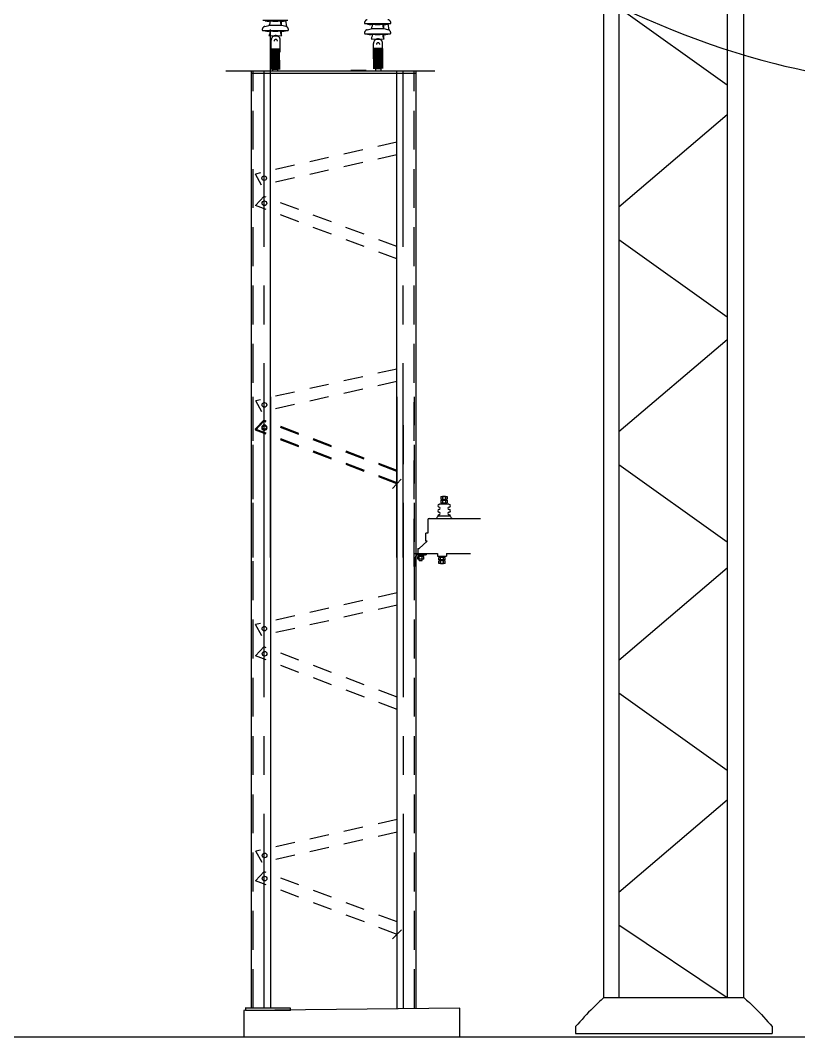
# Model space of a CAD drawing. Header units: inches. Extents: x 20.3 to 71.4, y 4.5 to 37.9.
# Drawn here: x 37.14 to 42.15, y 15.07 to 21.61 of the extents above; entities that cross this region are included whole.
import ezdxf

# ---------------------------------------------------------------- set-up
doc = ezdxf.new("R2010")
doc.units = ezdxf.units.IN
doc.header["$MEASUREMENT"] = 0
for name, pattern in [('CENTER', [2, 1.25, -0.25, 0.25, -0.25]), ('DASHED', [0.75, 0.5, -0.25]), ('HIDDEN', [0.375, 0.25, -0.125]), ('HIDDEN2', [0.1875, 0.125, -0.0625])]:
    doc.linetypes.add(name, pattern=pattern)
for name, color, linetype in [('DIM', 2, 'Continuous'), ('medidas', 3, 'Continuous'), ('referencia', 2, 'Continuous')]:
    doc.layers.add(name, color=color, linetype=linetype)

msp = doc.modelspace()

# ---------------------------------------------------------------- linework, layer by layer
at = {"color": 2, "linetype": 'DASHED'}
for p, q in [((38.70213, 21.60633), (38.86246, 21.60633)), ((38.71634, 21.60513), (38.71634, 21.60633)), ((38.71753, 21.60394), (38.84705, 21.60394)), ((38.72853, 21.60274), (38.72853, 21.60394)), ((38.8232, 21.60155), (38.73956, 21.60155)), ((38.76684, 21.60155), (38.79774, 21.60155)), ((38.83606, 21.60274), (38.83606, 21.60394)), ((38.84825, 21.60513), (38.84825, 21.60633)), ((39.36052, 21.58494), (39.52085, 21.58494)), ((39.37473, 21.58374), (39.37473, 21.58494)), ((39.50664, 21.58374), (39.50664, 21.58494)), ((38.70213, 21.5416), (38.86246, 21.5416)), ((38.71569, 21.56742), (38.74047, 21.5732)), ((38.71634, 21.54041), (38.71634, 21.5416)), ((38.71753, 21.53921), (38.84705, 21.53921)), ((38.72853, 21.53802), (38.72853, 21.53921)), ((38.8232, 21.53682), (38.73956, 21.53682)), ((38.82411, 21.5732), (38.74047, 21.5732)), ((38.76684, 21.53682), (38.79774, 21.53682)), ((38.8489, 21.56742), (38.82411, 21.5732)), ((38.83606, 21.53802), (38.83606, 21.53921)), ((38.84825, 21.54041), (38.84825, 21.5416)), ((39.36052, 21.52021), (39.52085, 21.52021)), ((39.37408, 21.54603), (39.39886, 21.55181)), ((39.37473, 21.51902), (39.37473, 21.52021)), ((39.37592, 21.58255), (39.50544, 21.58255)), ((39.37592, 21.51782), (39.50544, 21.51782)), ((39.38692, 21.58135), (39.38692, 21.58255)), ((39.38692, 21.51663), (39.38692, 21.51782)), ((39.48159, 21.58016), (39.39795, 21.58016)), ((39.4825, 21.55181), (39.39886, 21.55181)), ((39.42523, 21.58016), (39.45613, 21.58016)), ((39.50729, 21.54603), (39.4825, 21.55181)), ((39.49445, 21.58135), (39.49445, 21.58255)), ((39.49445, 21.51663), (39.49445, 21.51782)), ((39.50664, 21.51902), (39.50664, 21.52021)), ((39.48159, 21.51543), (39.39795, 21.51543)), ((39.42523, 21.51543), (39.45613, 21.51543))]:
    msp.add_line(p, q, dxfattribs=at)
at = {"color": 2}
for p, q in [((38.72972, 21.60155), (38.73956, 21.60155)), ((38.8232, 21.60155), (38.83486, 21.60155)), ((38.85703, 21.56382), (38.85058, 21.60633)), ((39.51542, 21.54243), (39.50897, 21.58494)), ((38.72972, 21.53682), (38.73956, 21.53682)), ((38.8232, 21.53682), (38.83486, 21.53682)), ((39.38811, 21.58016), (39.39795, 21.58016)), ((39.48159, 21.58016), (39.49325, 21.58016)), ((38.75605, 21.40071), (38.75605, 21.47873)), ((38.81437, 21.40071), (38.81437, 21.47873)), ((39.38811, 21.51543), (39.39795, 21.51543)), ((39.41444, 21.37932), (39.41444, 21.45734)), ((39.47276, 21.37932), (39.47276, 21.45734)), ((39.48159, 21.51543), (39.49325, 21.51543))]:
    msp.add_line(p, q, dxfattribs=at)
for points in [[(38.81958, 21.60155), (38.81958, 21.57876)], [(38.81958, 21.53682), (38.81958, 21.51403)], [(39.47797, 21.58016), (39.47797, 21.55737)], [(39.47797, 21.51543), (39.47797, 21.49264)]]:
    msp.add_lwpolyline(points, dxfattribs=at)
at = {"color": 2, "const_width": 0.06691}
for points in [[(38.78029, 21.2897), (38.7795, 21.42664)], [(39.44369, 21.29409), (39.4429, 21.43103)]]:
    msp.add_lwpolyline(points, dxfattribs=at)
at = {"color": 2, "linetype": 'DASHED'}
for centre, radius, start, end in [((38.71753, 21.60513), 0.00119, 180, 270), ((38.72972, 21.60274), 0.00119, 180, 270), ((38.83486, 21.60274), 0.00119, 270, 0), ((38.84705, 21.60513), 0.00119, 270, 0), ((39.36052, 21.58972), 0.00478, 173.282083, 270), ((39.37951, 21.58748), 0.0239, 103.130019, 173.282083), ((39.37592, 21.58374), 0.00119, 180, 270), ((39.50544, 21.58374), 0.00119, 270, 0), ((39.50186, 21.58748), 0.0239, 6.717917, 76.869981), ((39.52085, 21.58972), 0.00478, 270, 6.717917), ((38.70213, 21.54638), 0.00478, 173.282083, 270), ((38.72112, 21.54415), 0.0239, 103.130019, 173.282083), ((38.71753, 21.54041), 0.00119, 180, 270), ((38.72972, 21.53802), 0.00119, 180, 270), ((38.83486, 21.53802), 0.00119, 270, 0), ((38.84705, 21.54041), 0.00119, 270, 0), ((38.84347, 21.54415), 0.0239, 6.717917, 76.869981), ((38.86246, 21.54638), 0.00478, 270, 6.717917), ((39.36052, 21.52499), 0.00478, 173.282083, 270), ((39.37951, 21.52275), 0.0239, 103.130019, 173.282083), ((39.37592, 21.51902), 0.00119, 180, 270), ((39.38811, 21.58135), 0.00119, 180, 270), ((39.49325, 21.58135), 0.00119, 270, 0), ((39.50544, 21.51902), 0.00119, 270, 0), ((39.50186, 21.52275), 0.0239, 6.717917, 76.869981), ((39.52085, 21.52499), 0.00478, 270, 6.717917), ((38.78521, 21.47873), 0.02916, 0, 180), ((38.78521, 21.47222), 0.01068, 0, 180), ((39.38811, 21.51663), 0.00119, 180, 270), ((39.4436, 21.45734), 0.02916, 0, 180), ((39.4436, 21.45083), 0.01068, 0, 180), ((39.49325, 21.51663), 0.00119, 270, 0)]:
    msp.add_arc(centre, radius, start, end, dxfattribs=at)
at = {"color": 2}
for centre, radius, start, end in [((38.73294, 21.58398), 0.01315, 304.957695, 356.774325), ((38.72823, 21.59488), 0.0213, 326.878693, 18.251529), ((38.83636, 21.59488), 0.0213, 161.748471, 213.121307), ((38.83165, 21.58398), 0.01315, 183.225675, 235.042305), ((38.73294, 21.51925), 0.01315, 304.957695, 356.774325), ((38.72823, 21.53015), 0.0213, 326.878693, 18.251529), ((38.83636, 21.53015), 0.0213, 161.748471, 213.121307), ((38.83165, 21.51925), 0.01315, 183.225675, 235.042305), ((39.39133, 21.56258), 0.01315, 304.957695, 356.774325), ((39.38662, 21.57349), 0.0213, 326.878693, 18.251529), ((39.49475, 21.57349), 0.0213, 161.748471, 213.121307), ((39.49004, 21.56258), 0.01315, 183.225675, 235.042305), ((38.78229, 21.80303), 0.29751, 261.919335, 278.080665), ((39.39133, 21.49786), 0.01315, 304.957695, 356.774325), ((39.44068, 21.78164), 0.29751, 261.919335, 278.080665), ((39.38662, 21.50876), 0.0213, 326.878693, 18.251529), ((39.49475, 21.50876), 0.0213, 161.748471, 213.121307), ((39.49004, 21.49786), 0.01315, 183.225675, 235.042305)]:
    msp.add_arc(centre, radius, start, end, dxfattribs=at)
at = {"layer": 'DIM'}
for p, q in [((40.89782, 15.31813), (40.89782, 23.85653)), ((40.99386, 23.85653), (40.99386, 15.31813)), ((41.68978, 23.85653), (41.68978, 15.31813)), ((41.79782, 15.31813), (41.79782, 23.85653)), ((40.99386, 21.68983), (41.68978, 21.19216)), ((41.68978, 20.99775), (40.99386, 20.40375)), ((40.99386, 20.19505), (41.68978, 19.69738)), ((41.68978, 19.55127), (40.99386, 18.95727)), ((40.99386, 18.74857), (41.68978, 18.2509)), ((41.68978, 18.08129), (40.99386, 17.48729)), ((40.99386, 17.27859), (41.68978, 16.78092)), ((41.68978, 16.58827), (40.99386, 15.99427)), ((40.99386, 15.78557), (41.68978, 15.31813)), ((38.87914, 15.25035), (38.59182, 15.25035))]:
    msp.add_line(p, q, dxfattribs=at)
at = {"layer": 'DIM', "color": 2}
for p, q in [((38.75132, 18.14942), (38.75132, 21.54684)), ((38.46461, 21.28159), (39.80876, 21.28159)), ((38.62791, 18.14942), (38.62791, 21.28049)), ((38.62905, 21.265), (38.62905, 21.28145)), ((39.68905, 21.265), (38.62905, 21.265)), ((38.79689, 21.2897), (38.76369, 21.2897)), ((38.76408, 21.28925), (38.76408, 21.27893)), ((38.79689, 21.28925), (38.79689, 21.27893)), ((39.36794, 21.2828), (39.26749, 21.2828)), ((39.4603, 21.29402), (39.42709, 21.29402)), ((39.42709, 21.29312), (39.42709, 21.2828)), ((39.4603, 21.29918), (39.4603, 21.28886)), ((39.4603, 21.29659), (39.4603, 21.28113)), ((39.56451, 18.14942), (39.56451, 21.28256)), ((39.68791, 18.14942), (39.68791, 21.28445)), ((38.62905, 15.25035), (38.62905, 19.1829)), ((38.75245, 15.25035), (38.75245, 19.1829)), ((39.56564, 15.25035), (39.56564, 19.1829)), ((39.68905, 15.25035), (39.68905, 19.1829)), ((39.84859, 18.54133), (39.88808, 18.54133)), ((39.84859, 18.54133), (39.84859, 18.52488)), ((39.84859, 18.52488), (39.88808, 18.52488)), ((39.84859, 18.51882), (39.84859, 18.50237)), ((39.84859, 18.51882), (39.88808, 18.51882)), ((39.85846, 18.5435), (39.8782, 18.5435)), ((39.85846, 18.5435), (39.85846, 18.49414)), ((39.8782, 18.5435), (39.8782, 18.49414)), ((39.88808, 18.54133), (39.88808, 18.52488)), ((39.88808, 18.51882), (39.88808, 18.50237)), ((39.83542, 18.49085), (39.84037, 18.49414)), ((39.84037, 18.49414), (39.8963, 18.49414)), ((39.84859, 18.50237), (39.88808, 18.50237)), ((39.90124, 18.49085), (39.8963, 18.49414)), ((39.76467, 18.39212), (39.76467, 18.30529)), ((39.7729, 18.40035), (40.10363, 18.40035)), ((39.8272, 18.41681), (39.90947, 18.41681)), ((39.70873, 18.20784), (39.76024, 18.2541)), ((39.75036, 18.2541), (39.75036, 18.30529)), ((39.76467, 18.30529), (39.75036, 18.30529)), ((39.76024, 18.2541), (39.75036, 18.2541)), ((39.69885, 18.20784), (39.69885, 18.17493)), ((39.69885, 18.20784), (39.70873, 18.20784)), ((39.69885, 18.17493), (39.70873, 18.17493)), ((39.73834, 18.15604), (39.69885, 18.15604)), ((39.69885, 18.13958), (39.69885, 18.15604)), ((39.73834, 18.13958), (39.69885, 18.13958)), ((39.70873, 18.13041), (39.70873, 18.1667)), ((39.70873, 18.13041), (39.72847, 18.13041)), ((39.72847, 18.17493), (39.82528, 18.17493)), ((39.72847, 18.13041), (39.72847, 18.1667)), ((39.73834, 18.13958), (39.73834, 18.15604)), ((39.82528, 18.17493), (39.82528, 18.15848)), ((39.82528, 18.15848), (39.88506, 18.15848)), ((39.87491, 18.15025), (39.83542, 18.15025)), ((39.83542, 18.13379), (39.83542, 18.15025)), ((39.87491, 18.13379), (39.83542, 18.13379)), ((39.83542, 18.11128), (39.83542, 18.12774)), ((39.87491, 18.12774), (39.83542, 18.12774)), ((39.8453, 18.10911), (39.8453, 18.15848)), ((39.86504, 18.10911), (39.86504, 18.15848)), ((39.87491, 18.13379), (39.87491, 18.15025)), ((39.87491, 18.11128), (39.87491, 18.12774)), ((39.88506, 18.17493), (39.88506, 18.15848)), ((39.88506, 18.17493), (40.03781, 18.17493)), ((39.87491, 18.11128), (39.83542, 18.11128)), ((39.86504, 18.10911), (39.8453, 18.10911)), ((38.59182, 15.23626), (38.59182, 15.25272)), ((38.87914, 15.2339), (38.87914, 15.25035)), ((38.87914, 15.2339), (38.59119, 15.2339))]:
    msp.add_line(p, q, dxfattribs=at)
at = {"layer": 'DIM', "color": 2, "linetype": 'HIDDEN'}
for p, q in [((38.63943, 18.14942), (38.63943, 21.28238)), ((39.67639, 18.14942), (39.67639, 21.28161)), ((38.64056, 15.25035), (38.64056, 19.1829)), ((39.67753, 15.25035), (39.67753, 19.1829))]:
    msp.add_line(p, q, dxfattribs=at)
at = {"layer": 'DIM', "color": 2, "linetype": 'CENTER'}
for p, q in [((38.71018, 18.14942), (38.71018, 21.28144)), ((39.60564, 18.14942), (39.60564, 21.28351)), ((38.71132, 15.25035), (38.71132, 19.1829)), ((39.60678, 15.25035), (39.60678, 19.1829))]:
    msp.add_line(p, q, dxfattribs=at)
at = {"layer": 'DIM', "color": 2, "linetype": 'HIDDEN2'}
for p, q in [((39.56451, 20.82173), (38.65425, 20.61708)), ((39.56451, 20.74083), (38.6942, 20.54516)), ((38.6942, 20.54516), (38.65425, 20.61708)), ((38.65369, 20.41553), (38.71018, 20.47534)), ((39.56451, 20.1502), (38.70832, 20.47337)), ((39.56451, 20.07052), (38.65369, 20.41553)), ((39.56451, 20.1502), (39.56451, 20.1502)), ((39.56451, 19.36224), (38.65591, 19.15797)), ((39.56451, 19.28134), (38.69586, 19.08605)), ((39.56451, 19.28134), (39.56451, 19.28134)), ((38.69586, 19.08605), (38.65591, 19.15797)), ((38.65317, 18.97557), (38.70966, 19.03538)), ((39.56564, 18.70961), (38.7078, 19.03341)), ((39.56564, 18.62993), (38.65317, 18.97557)), ((38.65369, 18.96864), (38.71018, 19.02846)), ((39.56451, 18.62364), (38.65369, 18.96864)), ((39.56451, 18.70332), (38.70832, 19.02649)), ((39.53626, 18.59373), (39.59275, 18.65354)), ((39.56564, 17.92266), (38.65538, 17.71801)), ((39.56564, 17.84176), (38.69534, 17.64609)), ((38.69534, 17.64609), (38.65538, 17.71801)), ((38.65483, 17.51646), (38.71132, 17.57627)), ((39.56564, 17.25113), (38.70946, 17.5743)), ((39.56564, 17.17145), (38.65483, 17.51646)), ((39.56564, 17.25113), (39.56564, 17.25113)), ((39.56564, 16.46318), (38.65704, 16.2589)), ((39.56564, 16.38227), (38.697, 16.18698)), ((39.56564, 16.38227), (39.56564, 16.38227)), ((38.697, 16.18698), (38.65704, 16.2589)), ((38.65483, 16.06957), (38.71132, 16.12939)), ((39.56564, 15.80425), (38.70946, 16.12742)), ((39.56564, 15.72457), (38.65483, 16.06957)), ((39.5374, 15.69466), (39.59388, 15.75447))]:
    msp.add_line(p, q, dxfattribs=at)
at = {"layer": 'DIM', "color": 2, "linetype": 'Continuous'}
for p, q in [((39.67587, 18.17493), (39.75814, 18.17493)), ((39.67587, 18.09266), (39.67587, 18.17493)), ((39.69891, 18.1667), (39.74991, 18.1667))]:
    msp.add_line(p, q, dxfattribs=at)
msp.add_lwpolyline([(39.67587, 18.09266, 0.4142136), (39.6841, 18.10089), (39.6841, 18.15189)], format="xyb", dxfattribs=at)
at = {"layer": 'DIM', "color": 2}
msp.add_lwpolyline([(39.97064, 15.06936), (39.97091, 15.24936), (39.97091, 15.24936), (38.57941, 15.2339), (38.57941, 15.2339), (38.57877, 15.06936)], dxfattribs=at)
for centre in [(38.71018, 20.59079), (38.71184, 20.42923), (38.71184, 19.13168), (38.71132, 18.98927), (38.71184, 18.98235), (38.71132, 17.69172), (38.71298, 17.53016), (38.71298, 16.23261), (38.71298, 16.08328)]:
    msp.add_circle(centre, 0.01481, dxfattribs=at)
for centre, radius, start, end in [((39.83542, 18.48262), 0.00823, 90, 270), ((39.83542, 18.44971), 0.00823, 90, 270), ((39.83542, 18.46617), 0.00823, 270, 90), ((39.90124, 18.46617), 0.00823, 90, 270), ((39.90124, 18.48262), 0.00823, 270, 90), ((39.90124, 18.44971), 0.00823, 270, 90), ((39.7729, 18.39212), 0.00823, 90, 180), ((39.7394, 18.47869), 0.11052, 314.860952, 325.948608), ((39.83542, 18.41681), 0.00823, 90, 180), ((39.83542, 18.43326), 0.00823, 270, 90), ((39.90124, 18.43326), 0.00823, 90, 270), ((39.90124, 18.41681), 0.00823, 0, 90), ((39.99726, 18.47869), 0.11052, 214.051392, 225.139048)]:
    msp.add_arc(centre, radius, start, end, dxfattribs=at)
at = {"layer": 'DIM', "color": 2, "linetype": 'Continuous'}
for centre, radius, start, end in [((39.69891, 18.15189), 0.01481, 153.6122, 180), ((39.69891, 18.15189), 0.01481, 90, 153.6122), ((39.74991, 18.17493), 0.00823, 270, 0)]:
    msp.add_arc(centre, radius, start, end, dxfattribs=at)
at = {"layer": 'medidas', "color": 40, "true_color": 0xf8d731}
msp.add_line((29.31887, 15.06602), (59.56255, 15.06602), dxfattribs=at)
at = {"layer": 'medidas'}
msp.add_spline([(39.45318, 22.56034), (41.99735, 21.32799), (44.13191, 21.12555)], degree=3, dxfattribs=at)
at = {"layer": 'referencia'}
for p, q in [((40.89782, 15.31813), (41.79782, 15.31813)), ((40.71537, 15.13157), (40.71537, 15.08747)), ((41.98027, 15.13157), (41.98027, 15.08747)), ((40.71537, 15.08747), (41.98027, 15.08747))]:
    msp.add_line(p, q, dxfattribs=at)
for points in [[(40.89782, 15.31813), (40.82734, 15.25198), (40.71537, 15.13157)], [(41.79782, 15.31813), (41.86829, 15.25198), (41.98027, 15.13157)]]:
    msp.add_spline(points, degree=3, dxfattribs=at)

doc.saveas('drawing.dxf')
